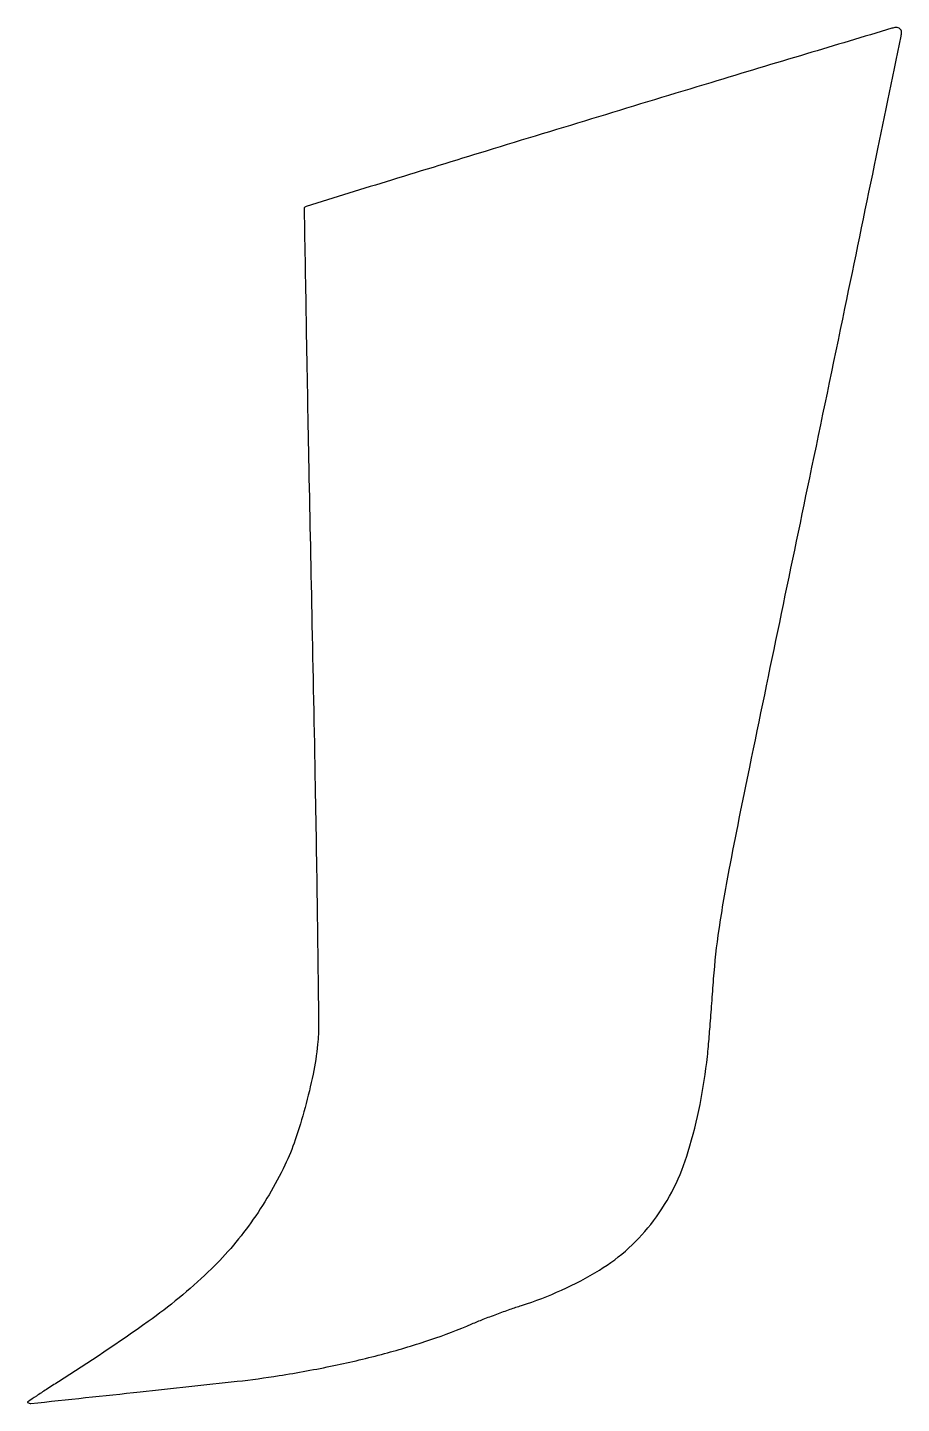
# Model space of a CAD drawing. Extents: x 0 to 282, y 0 to 444.
import ezdxf

# ---------------------------------------------------------------- set-up
doc = ezdxf.new("R2010")
doc.units = 0

msp = doc.modelspace()

# ---------------------------------------------------------------- linework, layer by layer
msp.add_lwpolyline([(184.28501, 415.096152, 0.0003), (148.126154, 404.06038, 0.000496), (117.606255, 394.692444, 0.000021), (90.051362, 386.203383, 0.122229), (89.595404, 385.928737, 0.203379), (89.40576, 385.459541, 0.000019), (90.06467, 347.174454, 0.000576), (90.843426, 304.849055, 0.000347), (91.859388, 254.665744, -0.000576), (92.957893, 199.147754, -0.001248), (93.64659, 156.469826, -0.000593), (94.068543, 122.590782, -0.029092), (93.752744, 115.862235, -0.024046), (92.277257, 106.303441, -0.015918), (89.711461, 95.494665, -0.016034), (86.534884, 85.114187, -0.029408), (83.19112, 76.929122, -0.043523), (72.233713, 58.382087, -0.046767), (58.461849, 42.491053, -0.036134), (39.097987, 26.476242, -0.014009), (10.179182, 7.081483, 0.002542), (6.294947, 4.603683, 0.004285), (3.065643, 2.481086, 0.000765), (0.264485, 0.59912, 0.483925), (0.251851, 0.433795, 0.216071), (1.304829, 0.084782, 0.000111), (36.563325, 3.827839, 0.001263), (67.825991, 7.233603, 0.011692), (81.310484, 9.057217, 0.011694), (99.000063, 12.298009, 0.01437), (115.333046, 16.179518, 0.015502), (130.207589, 20.667896, 0.020173), (143.5, 25.738136, -0.007598), (147.142757, 27.233594, -0.004592), (151.5, 28.899452, -0.004599), (155.858927, 30.474757, -0.008049), (159.5, 31.687427, 0.06089), (184.606452, 43.111654, 0.095542), (202.076235, 59.036444, 0.088168), (213.256265, 81.307625, 0.045359), (219.436578, 112, 0.006024), (219.748233, 115.236388, 0.000948), (220.272606, 121.6125, 0.001053), (220.860638, 129.130982, 0.00092), (221.444856, 137, -0.01864), (223.206376, 153.016242, -0.010639), (226.463556, 172.21044, -0.003679), (233.070828, 205.361842, -0.000255), (252.428268, 298.651626, 0.00021), (263.766408, 353.269194, 0.000345), (273.313304, 399.515734, 0.000024), (281.869268, 441.116721, 0.050741), (282, 442.401626, 0.107825), (281.867086, 443.010798, 0.109153), (281.492789, 443.506151, 0.103644), (280.926456, 443.815331, 0.088578), (280.25, 443.894475, 0.057824), (278.870906, 443.649578, 0.000069), (251.338409, 435.391438, 0.000632), (220.531952, 426.104232, 0.000389)], format="xyb", close=True)

doc.saveas('drawing.dxf')
